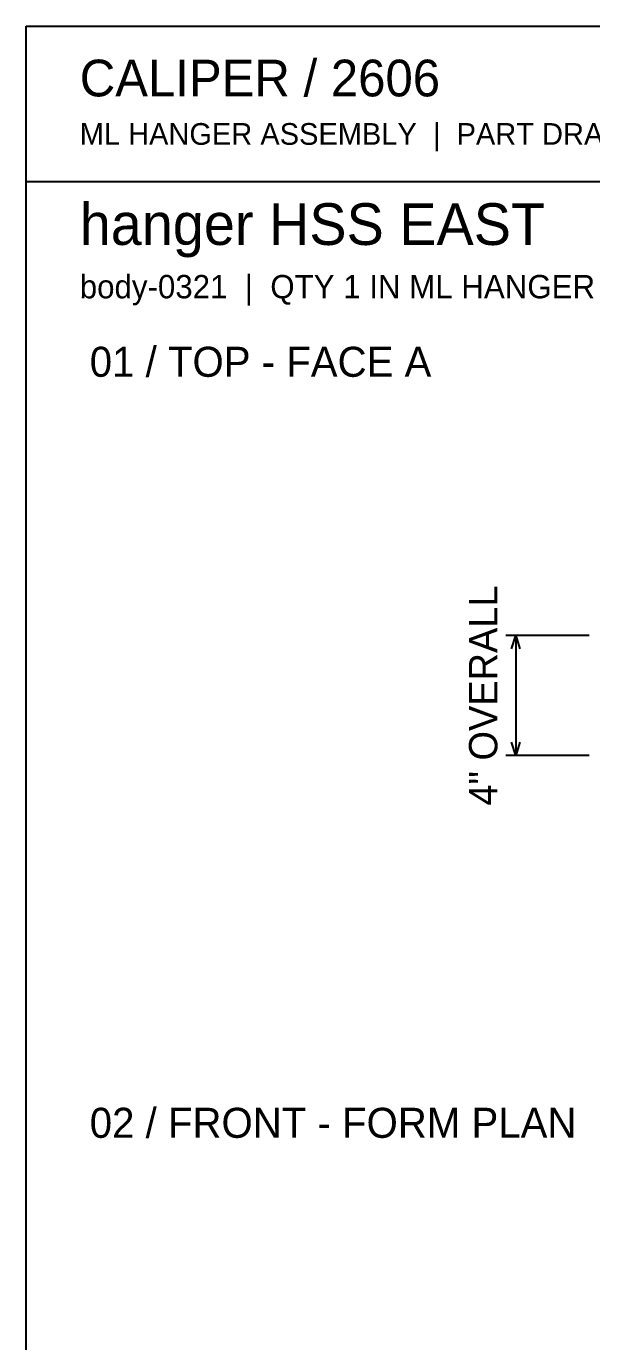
# Model space of a CAD drawing. Header units: inches. Extents: x 2 to 134, y 2 to 86.
# Drawn here: x 1.89 to 20.7, y 42.32 to 86.11 of the extents above; entities that cross this region are included whole.
import ezdxf
from ezdxf.enums import TextEntityAlignment as Align

# ---------------------------------------------------------------- set-up
doc = ezdxf.new("R2010")
doc.units = ezdxf.units.IN
doc.header["$MEASUREMENT"] = 0

msp = doc.modelspace()

# ---------------------------------------------------------------- linework, layer by layer
at = {"layer": 'ANNOTATION'}
for p, q in [((20.62, 65.833), (17.842, 65.833)), ((18.037, 65.389), (18.176, 65.833)), ((18.176, 65.833), (18.176, 61.833)), ((18.176, 65.833), (18.315, 65.389)), ((18.176, 61.833), (18.037, 62.278)), ((18.315, 62.278), (18.176, 61.833)), ((20.62, 61.833), (17.842, 61.833))]:
    msp.add_line(p, q, dxfattribs=at)
at = {"layer": 'OUTLINE'}
for p, q in [((1.889, 86.111), (134.111, 86.111)), ((1.889, 1.889), (1.889, 86.111)), ((1.889, 80.944), (134.111, 80.944))]:
    msp.add_line(p, q, dxfattribs=at)

# ---------------------------------------------------------------- texts
at = {"layer": 'ANNOTATION'}
for s, height, p in [('CALIPER / 2606', 1.22222, (3.667, 83.778)), ('ML HANGER ASSEMBLY  |  PART DRAWING PREVIEW', 0.72222, (3.667, 82.167)), ('hanger HSS EAST', 1.38889, (3.667, 78.833)), ('body-0321  |  QTY 1 IN ML HANGER ASSEMBLY  |  INCHES  |  TOP / FRONT / BOTTOM SCALE 1:4', 0.77778, (3.667, 77.056)), ('01 / TOP - FACE A', 1, (4, 74.444)), ('02 / FRONT - FORM PLAN', 1, (4, 49.111))]:
    msp.add_text(s, height=height, dxfattribs=at).set_placement(p)
msp.add_text('4" OVERALL', height=0.9444, rotation=90, dxfattribs=at).set_placement((17.565, 63.833), align=Align.CENTER)

doc.saveas('drawing.dxf')
